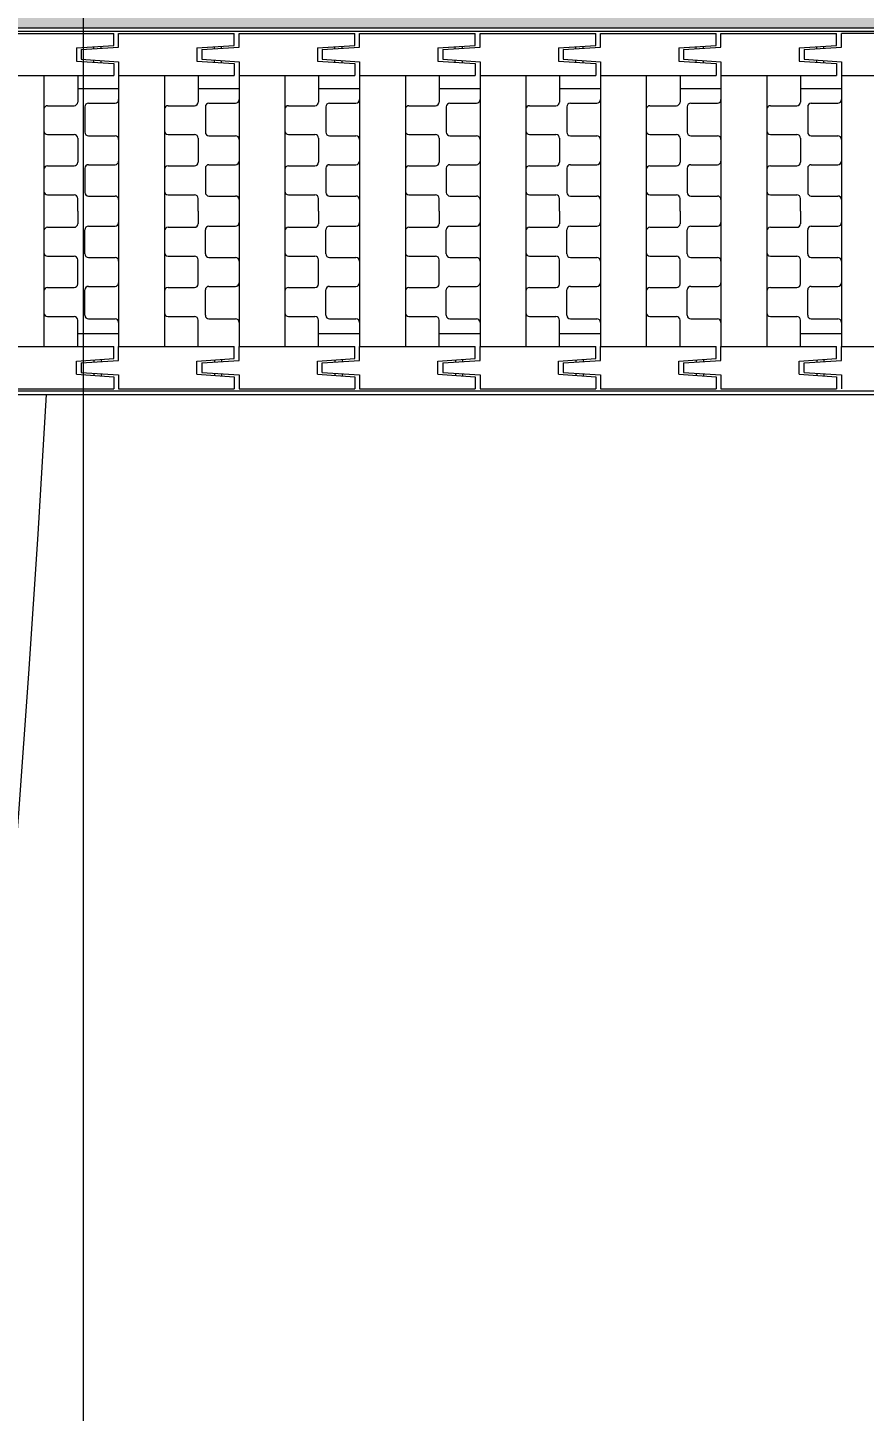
# Model space of a CAD drawing. Header units: millimetres. Extents: x 4003075 to 5615882, y 1445368 to 2591247.
# Drawn here: x 5355545 to 5356001, y 2466413 to 2467168 of the extents above; entities that cross this region are included whole.
import ezdxf

# ---------------------------------------------------------------- set-up
doc = ezdxf.new("R2010")
doc.units = ezdxf.units.MM
doc.layers.add('A_Text', color=3, linetype='Continuous')
doc.layers.add('XR-평면도$0$A-ELEV-PATT', color=9, linetype='Continuous')
doc.layers.add('XR-평면도$0$A-CNTL', color=9, linetype='Continuous', lineweight=15)
doc.layers.add('XR-평면도$0$A-ELEV-LIN3', color=9, linetype='Continuous', lineweight=18)
doc.styles.add('돋움', font='')
doc.styles.get('돋움').set_extended_font_data('DotumChe')

# ---------------------------------------------------------------- blocks, each defined once
blk = doc.blocks.new('XR-평면도$0$무소음트렌치')
at = {"layer": 'XR-평면도$0$A-ELEV-LIN3'}
for p, q in [((-0.002945362532045692, 199.9977202763548), (7799.997054637468, 199.9977202763548)), ((1.967497987207025, 198.0272769266157), (7798.026611287729, 198.0272769266157)), ((153.6916359182796, 196.8778516392631), (216.7458231103956, 196.8778516392631)), ((216.7458231103956, 190.3097071400553), (216.7458231103956, 196.8778516392631)), ((219.3730809100671, 196.8778516392631), (282.427268102183, 196.8778516392631)), ((219.3730809100671, 189.3244854651857), (219.3730809100671, 196.8778516392631)), ((282.427268102183, 190.3097071400553), (282.427268102183, 196.8778516392631)), ((285.0545259018545, 189.3244854651857), (285.0545259018545, 196.8778516392631)), ((285.0545259018545, 196.8778516392631), (348.1087130939704, 196.8778516392631)), ((348.1087130939704, 190.3097071400844), (348.1087130939704, 196.8778516392631)), ((350.7359708936419, 189.3244854652148), (350.7359708936419, 196.8778516392922)), ((350.7359708936419, 196.8778516392922), (413.7901580857579, 196.8778516392922)), ((413.7901580857579, 190.3097071400553), (413.7901580857579, 196.8778516392922)), ((416.4174158854294, 189.3244854651857), (416.4174158854294, 196.8778516392631)), ((416.4174158854294, 196.8778516392631), (479.4716030775453, 196.8778516392631)), ((479.4716030775453, 190.3097071400553), (479.4716030775453, 196.8778516392631)), ((482.0988608772168, 196.8778516392631), (545.1530480693327, 196.8778516392631)), ((482.0988608772168, 189.3244854651857), (482.0988608772168, 196.8778516392631)), ((545.1530480693327, 190.3097071400553), (545.1530480693327, 196.8778516392631)), ((547.7803058690042, 189.3244854651857), (547.7803058690042, 196.8778516392631)), ((547.7803058690042, 196.8778516392631), (610.8344930611202, 196.8778516392631)), ((610.8344930611202, 190.3097071400844), (610.8344930611202, 196.8778516392631)), ((613.4617508607917, 189.3244854652148), (613.4617508607917, 196.8778516392922)), ((676.5159380529076, 196.8778516392631), (613.4617508607917, 196.8778516392922)), ((196.3845751629269, 188.9960782402195), (216.7458231103956, 190.3097071400553)), ((196.3845751629269, 188.9960782402195), (196.3845751629269, 181.7711192911374)), ((199.0118329625984, 188.01085656535), (219.3730809100671, 189.3244854651857)), ((205.8938173741626, 188.4548555596848), (205.8938173741626, 189.6095777377486)), ((209.8347040736699, 188.7091063144617), (209.8347040736699, 189.8638284925546)), ((262.0660201546852, 188.9960782402195), (282.427268102183, 190.3097071400553)), ((262.0660201546852, 188.9960782402195), (262.0660201546852, 181.7711192911374)), ((264.6932779543567, 188.01085656535), (285.0545259018545, 189.3244854651857)), ((271.57526236595, 188.4548555596848), (271.57526236595, 189.6095777377486)), ((275.5161490654573, 188.7091063144617), (275.5161490654573, 189.8638284925546)), ((327.7474651465018, 188.9960782402486), (348.1087130939704, 190.3097071400844)), ((327.7474651465018, 188.9960782402486), (327.7474651465018, 181.7711192911665)), ((330.3747229461733, 188.0108565653791), (350.7359708936419, 189.3244854652148)), ((337.2567073577375, 188.4548555597139), (337.2567073577375, 189.6095777377777)), ((341.1975940572447, 188.7091063145199), (341.1975940572447, 189.8638284925837)), ((393.4289101382892, 188.9960782402195), (413.7901580857579, 190.3097071400553)), ((393.4289101382892, 188.9960782402195), (393.4289101382892, 181.7711192911374)), ((396.0561679379607, 188.01085656535), (416.4174158854294, 189.3244854651857)), ((402.938152349554, 188.4548555596848), (402.938152349554, 189.6095777377486)), ((406.8790390490321, 188.7091063144617), (406.8790390490321, 189.8638284925546)), ((459.1103551300766, 188.9960782402195), (479.4716030775453, 190.3097071400553)), ((459.1103551300766, 188.9960782402195), (459.1103551300766, 181.7711192911374)), ((461.7376129297481, 188.01085656535), (482.0988608772168, 189.3244854651857)), ((468.6195973413123, 188.4548555596848), (468.6195973413123, 189.6095777377486)), ((472.5604840408196, 188.7091063144617), (472.5604840408196, 189.8638284925546)), ((524.791800121835, 188.9960782402195), (545.1530480693327, 190.3097071400553)), ((524.791800121835, 188.9960782402195), (524.791800121835, 181.7711192911374)), ((527.4190579215065, 188.01085656535), (547.7803058690042, 189.3244854651857)), ((534.3010423330998, 188.4548555596848), (534.3010423330998, 189.6095777377486)), ((538.241929032607, 188.7091063144617), (538.241929032607, 189.8638284925546)), ((590.4732451136515, 188.9960782402486), (610.8344930611202, 190.3097071400844)), ((590.4732451136515, 188.9960782402486), (590.4732451136515, 181.7711192911665)), ((593.100502913323, 188.0108565653791), (613.4617508607917, 189.3244854652148)), ((599.9824873248872, 188.4548555597139), (599.9824873248872, 189.6095777377777)), ((603.9233740243944, 188.7091063145199), (603.9233740243944, 189.8638284925837)), ((196.3845751629269, 181.7711192911374), (216.7458231103956, 180.4574903913017)), ((199.0118329625984, 188.01085656535), (199.0118329625984, 182.756340966007)), ((199.0118329625984, 182.756340966007), (219.3730809100671, 181.4427120661712)), ((205.8938173741626, 181.1576197936374), (205.8938173741626, 182.3123419717012)), ((209.8347040736699, 180.9033690388314), (209.8347040736699, 182.0580912169244)), ((219.3730809100671, 181.4427120661712), (219.3730809100671, 173.8893458921229)), ((262.0660201546852, 181.7711192911374), (282.427268102183, 180.4574903913017)), ((264.6932779543567, 188.01085656535), (264.6932779543567, 182.756340966007)), ((264.6932779543567, 182.756340966007), (285.0545259018545, 181.4427120661712)), ((271.57526236595, 181.1576197936374), (271.57526236595, 182.3123419717012)), ((275.5161490654573, 180.9033690388314), (275.5161490654573, 182.0580912169244)), ((285.0545259018545, 181.4427120661712), (285.0545259018545, 173.8893458921229)), ((327.7474651465018, 181.7711192911665), (348.1087130939704, 180.4574903913308)), ((330.3747229461733, 188.0108565653791), (330.3747229461733, 182.7563409660361)), ((330.3747229461733, 182.7563409660361), (350.7359708936419, 181.4427120662003)), ((337.2567073577375, 181.1576197936665), (337.2567073577375, 182.3123419717595)), ((341.1975940572447, 180.9033690388605), (341.1975940572447, 182.0580912169535)), ((350.7359708936419, 181.4427120662003), (350.7359708936419, 173.8893458921521)), ((393.4289101382892, 181.7711192911374), (413.7901580857579, 180.4574903913017)), ((396.0561679379607, 188.01085656535), (396.0561679379607, 182.756340966007)), ((396.0561679379607, 182.756340966007), (416.4174158854294, 181.4427120661712)), ((402.938152349554, 181.1576197936374), (402.938152349554, 182.3123419717012)), ((406.8790390490321, 180.9033690388314), (406.8790390490321, 182.0580912169244)), ((416.4174158854294, 181.4427120661712), (416.4174158854294, 173.8893458921229)), ((459.1103551300766, 181.7711192911374), (479.4716030775453, 180.4574903913017)), ((461.7376129297481, 188.01085656535), (461.7376129297481, 182.756340966007)), ((461.7376129297481, 182.756340966007), (482.0988608772168, 181.4427120661712)), ((468.6195973413123, 181.1576197936374), (468.6195973413123, 182.3123419717012)), ((472.5604840408196, 180.9033690388314), (472.5604840408196, 182.0580912169244)), ((482.0988608772168, 181.4427120661712), (482.0988608772168, 173.8893458921229)), ((524.791800121835, 181.7711192911374), (545.1530480693327, 180.4574903913017)), ((527.4190579215065, 188.01085656535), (527.4190579215065, 182.756340966007)), ((527.4190579215065, 182.756340966007), (547.7803058690042, 181.4427120661712)), ((534.3010423330998, 181.1576197936374), (534.3010423330998, 182.3123419717012)), ((538.241929032607, 180.9033690388314), (538.241929032607, 182.0580912169244)), ((547.7803058690042, 181.4427120661712), (547.7803058690042, 173.8893458921229)), ((590.4732451136515, 181.7711192911665), (610.8344930611202, 180.4574903913308)), ((593.100502913323, 188.0108565653791), (593.100502913323, 182.7563409660361)), ((593.100502913323, 182.7563409660361), (613.4617508607917, 181.4427120662003)), ((599.9824873248872, 181.1576197936665), (599.9824873248872, 182.3123419717595)), ((603.9233740243944, 180.9033690388605), (603.9233740243944, 182.0580912169535)), ((613.4617508607917, 181.4427120662003), (613.4617508607917, 173.8893458921521)), ((153.6916359182796, 173.8893458921229), (216.7458231103956, 173.8893458921229)), ((178.6505850151298, 173.8893458921229), (178.6505850151298, 26.10609466058668)), ((197.0413896128302, 173.8893458921229), (197.0413896128302, 159.4394279939297)), ((216.7458231103956, 180.4574903913017), (216.7458231103956, 173.8893458921229)), ((219.3730809100671, 173.8893458921229), (219.3730809100671, 26.10609466058668)), ((219.3730809100671, 173.8893458921229), (282.427268102183, 173.8893458921229)), ((244.3320300069172, 173.8893458921229), (244.3320300069172, 26.10609466058668)), ((262.7228346046177, 173.8893458921229), (262.7228346046177, 159.4394279939297)), ((282.427268102183, 180.4574903913017), (282.427268102183, 173.8893458921229)), ((285.0545259018545, 173.8893458921229), (285.0545259018545, 26.10609466058668)), ((285.0545259018545, 173.8893458921229), (348.1087130939704, 173.8893458921229)), ((310.0134749987046, 173.8893458921229), (310.0134749987046, 26.10609466058668)), ((328.4042795964051, 173.8893458920647), (328.4042795964051, 159.4394279939006)), ((348.1087130939704, 180.4574903913308), (348.1087130939704, 173.8893458921229)), ((350.7359708936128, 173.8893458921229), (350.7359708936419, 26.10609466058668)), ((350.7359708936419, 173.8893458921229), (413.7901580857579, 173.8893458921229)), ((375.6949199904921, 173.8893458921229), (375.6949199904921, 26.10609466058668)), ((394.0857245881925, 173.8893458921521), (394.0857245881925, 159.4394279939588)), ((413.7901580857579, 180.4574903913017), (413.7901580857579, 173.8893458921229)), ((416.4174158853712, 173.8893458921229), (416.4174158854294, 26.10609466058668)), ((416.4174158854294, 173.8893458921229), (479.4716030775453, 173.8893458921229)), ((441.3763649822795, 173.8893458921229), (441.3763649822795, 26.10609466058668)), ((459.76716957998, 173.8893458921229), (459.76716957998, 159.4394279939297)), ((479.4716030775453, 180.4574903913017), (479.4716030775453, 173.8893458921229)), ((482.0988608772168, 173.8893458921229), (482.0988608772168, 26.10609466058668)), ((482.0988608772168, 173.8893458921229), (545.1530480693327, 173.8893458921229)), ((507.0578099740669, 173.8893458921229), (507.0578099740669, 26.10609466058668)), ((525.4486145717674, 173.8893458921229), (525.4486145717674, 159.4394279939297)), ((545.1530480693327, 180.4574903913017), (545.1530480693327, 173.8893458921229)), ((547.7803058690042, 173.8893458921229), (547.7803058690042, 26.10609466058668)), ((547.7803058690042, 173.8893458921229), (610.8344930611202, 173.8893458921229)), ((572.7392549658543, 173.8893458921229), (572.7392549658543, 26.10609466058668)), ((591.1300595635548, 173.8893458920647), (591.1300595635548, 159.4394279939006)), ((610.8344930611202, 180.4574903913308), (610.8344930611202, 173.8893458921229)), ((613.4617508607625, 173.8893458921229), (613.4617508607917, 26.10609466058668)), ((613.4617508607917, 173.8893458921229), (676.5159380529076, 173.8893458921229)), ((197.0413896128302, 166.8285905554949), (219.3730809100671, 166.8285905554949)), ((262.7228346046177, 166.8285905554949), (285.0545259018545, 166.8285905554949)), ((328.4042795964051, 166.8285905554658), (350.7359708936128, 166.8285905554658)), ((394.0857245881925, 166.828590555524), (416.4174158854294, 166.828590555524)), ((459.76716957998, 166.8285905554949), (482.0988608772168, 166.8285905554949)), ((525.4486145717674, 166.8285905554949), (547.7803058690042, 166.8285905554949)), ((591.1300595635548, 166.8285905554658), (613.4617508607625, 166.8285905554658)), ((202.9527196621057, 158.7826135439973), (217.4026375602989, 158.7826135439973)), ((268.6341646538931, 158.7826135439973), (283.0840825520863, 158.7826135439973)), ((334.3156096456805, 158.7826135439682), (348.7655275438447, 158.7826135439682)), ((399.997054637468, 158.7826135440264), (414.4469725356612, 158.7826135440264)), ((465.6784996292554, 158.7826135439973), (480.1284175274486, 158.7826135439973)), ((531.3599446210428, 158.7826135439973), (545.809862519236, 158.7826135439973)), ((597.0413896128302, 158.7826135439682), (611.4913075109944, 158.7826135439682)), ((180.6210283648688, 157.4689846441615), (195.0709462630912, 157.4689846441615)), ((200.9822763123375, 156.8121701942582), (200.9822763123375, 143.0190667459974)), ((246.3024733566563, 157.4689846441615), (260.7523912548786, 157.4689846441615)), ((266.6637213041249, 156.8121701942582), (266.6637213041249, 143.0190667459974)), ((311.9839183484437, 157.4689846441324), (326.433836246666, 157.4689846441324)), ((332.3451662959415, 156.8121701942291), (332.3451662959415, 143.0190667459392)), ((377.6653633402311, 157.4689846441906), (392.1152812384535, 157.4689846441906)), ((398.0266112877289, 156.8121701942873), (398.0266112877289, 143.0190667459974)), ((443.3468083320186, 157.4689846441615), (457.7967262302409, 157.4689846441615)), ((463.7080562794872, 156.8121701942582), (463.7080562794872, 143.0190667459974)), ((509.028253323806, 157.4689846441615), (523.4781712220283, 157.4689846441615)), ((529.3895012712746, 156.8121701942582), (529.3895012712746, 143.0190667459974)), ((574.7096983155934, 157.4689846441324), (589.1596162138158, 157.4689846441324)), ((595.0709462630912, 156.8121701942291), (595.0709462630912, 143.0190667459392)), ((180.6210283648688, 141.7054378461617), (195.0709462630912, 141.7054378461617)), ((197.0413896128302, 139.7349944963935), (197.0413896128302, 126.598705498036)), ((202.9527196621057, 141.0486233962292), (217.4026375602989, 141.0486233962292)), ((246.3024733566563, 141.7054378461617), (260.7523912548786, 141.7054378461617)), ((262.7228346046177, 139.7349944963935), (262.7228346046177, 126.598705498036)), ((268.6341646538931, 141.0486233962292), (283.0840825520863, 141.0486233962292)), ((311.9839183484437, 141.7054378461035), (326.433836246666, 141.7054378461035)), ((328.4042795964051, 139.7349944963644), (328.4042795964051, 126.5987054979778)), ((334.3156096456805, 141.0486233962001), (348.7655275438447, 141.0486233962001)), ((377.6653633402311, 141.7054378461617), (392.1152812384535, 141.7054378461617)), ((394.0857245881925, 139.7349944963935), (394.0857245881925, 126.598705498036)), ((399.997054637468, 141.0486233962292), (414.4469725356612, 141.0486233962292)), ((443.3468083320186, 141.7054378461617), (457.7967262302409, 141.7054378461617)), ((459.76716957998, 139.7349944963935), (459.76716957998, 126.598705498036)), ((465.6784996292554, 141.0486233962292), (480.1284175274486, 141.0486233962292)), ((509.028253323806, 141.7054378461617), (523.4781712220283, 141.7054378461617)), ((525.4486145717674, 139.7349944963935), (525.4486145717674, 126.598705498036)), ((531.3599446210428, 141.0486233962292), (545.809862519236, 141.0486233962292)), ((574.7096983155934, 141.7054378461035), (589.1596162138158, 141.7054378461035)), ((591.1300595635548, 139.7349944963644), (591.1300595635548, 126.5987054979778)), ((597.0413896128302, 141.0486233962001), (611.4913075109944, 141.0486233962001)), ((180.6210283648688, 124.6282621482678), (195.0709462630912, 124.6282621482678)), ((200.9822763123375, 123.3146332484321), (200.9822763123375, 110.1783442501037)), ((202.9527196621057, 125.2850765982002), (217.4026375602989, 125.2850765982002)), ((246.3024733566563, 124.6282621482678), (260.7523912548786, 124.6282621482678)), ((266.6637213041249, 123.3146332484321), (266.6637213041249, 110.1783442501037)), ((268.6341646538931, 125.2850765982002), (283.0840825520863, 125.2850765982002)), ((311.9839183484437, 124.6282621482387), (326.433836246666, 124.6282621482387)), ((332.3451662959415, 123.314633248403), (332.3451662959415, 110.1783442500455)), ((334.3156096456805, 125.285076598142), (348.7655275438447, 125.285076598142)), ((377.6653633402311, 124.6282621482969), (392.1152812384535, 124.6282621482969)), ((398.0266112877289, 123.3146332484612), (398.0266112877289, 110.1783442501037)), ((399.997054637468, 125.2850765982002), (414.4469725356612, 125.2850765982002)), ((443.3468083320186, 124.6282621482678), (457.7967262302409, 124.6282621482678)), ((463.7080562794872, 123.3146332484321), (463.7080562794872, 110.1783442501037)), ((465.6784996292554, 125.2850765982002), (480.1284175274486, 125.2850765982002)), ((509.028253323806, 124.6282621482678), (523.4781712220283, 124.6282621482678)), ((529.3895012712746, 123.3146332484321), (529.3895012712746, 110.1783442501037)), ((531.3599446210428, 125.2850765982002), (545.809862519236, 125.2850765982002)), ((574.7096983155934, 124.6282621482387), (589.1596162138158, 124.6282621482387)), ((595.0709462630912, 123.314633248403), (595.0709462630912, 110.1783442500455)), ((597.0413896128302, 125.285076598142), (611.4913075109944, 125.285076598142)), ((180.6210283648688, 108.8647153502679), (195.0709462630912, 108.8647153502679)), ((197.0413896128302, 99.99772027635481), (197.0413896128302, 106.8942720004707)), ((202.9527196621057, 108.2079009003355), (217.4026375602989, 108.2079009003355)), ((246.3024733566563, 108.8647153502679), (260.7523912548786, 108.8647153502679)), ((262.7228346046177, 99.99772027635481), (262.7228346046177, 106.8942720004707)), ((268.6341646538931, 108.2079009003355), (283.0840825520863, 108.2079009003355)), ((311.9839183484437, 108.8647153502097), (326.433836246666, 108.8647153502097)), ((328.4042795964051, 99.9977202762966), (328.4042795964051, 106.8942720004416)), ((334.3156096456805, 108.2079009003064), (348.7655275438447, 108.2079009003064)), ((377.6653633402311, 108.8647153502679), (392.1152812384535, 108.8647153502679)), ((394.0857245881925, 99.99772027638392), (394.0857245881925, 106.8942720005289)), ((399.997054637468, 108.2079009003646), (414.4469725356612, 108.2079009003646)), ((443.3468083320186, 108.8647153502679), (457.7967262302409, 108.8647153502679)), ((459.76716957998, 99.99772027635481), (459.76716957998, 106.8942720004707)), ((465.6784996292554, 108.2079009003355), (480.1284175274486, 108.2079009003355)), ((509.028253323806, 108.8647153502679), (523.4781712220283, 108.8647153502679)), ((525.4486145717674, 99.99772027635481), (525.4486145717674, 106.8942720004707)), ((531.3599446210428, 108.2079009003355), (545.809862519236, 108.2079009003355)), ((574.7096983155934, 108.8647153502097), (589.1596162138158, 108.8647153502097)), ((591.1300595635548, 99.9977202762966), (591.1300595635548, 106.8942720004416)), ((597.0413896128302, 108.2079009003064), (611.4913075109944, 108.2079009003064)), ((197.0413896128302, 99.99772027635481), (197.0413896128302, 93.10116855220986)), ((262.7228346046177, 99.99772027635481), (262.7228346046177, 93.10116855220986)), ((328.4042795964051, 99.9977202762966), (328.4042795964051, 93.10116855218075)), ((394.0857245881925, 99.99772027638392), (394.0857245881925, 93.10116855223896)), ((459.76716957998, 99.99772027635481), (459.76716957998, 93.10116855220986)), ((525.4486145717674, 99.99772027635481), (525.4486145717674, 93.10116855220986)), ((591.1300595635548, 99.9977202762966), (591.1300595635548, 93.10116855218075)), ((180.6210283648688, 91.13072520247079), (195.0709462630912, 91.13072520247079)), ((202.9527196621057, 91.78753965237411), (217.4026375602989, 91.78753965237411)), ((246.3024733566563, 91.13072520247079), (260.7523912548786, 91.13072520247079)), ((268.6341646538931, 91.78753965237411), (283.0840825520863, 91.78753965237411)), ((311.9839183484437, 91.13072520241258), (326.433836246666, 91.13072520241258)), ((334.3156096456805, 91.787539652345), (348.7655275438447, 91.787539652345)), ((377.6653633402311, 91.13072520249989), (392.1152812384535, 91.13072520249989)), ((399.997054637468, 91.78753965240321), (414.4469725356612, 91.78753965240321)), ((443.3468083320186, 91.13072520247079), (457.7967262302409, 91.13072520247079)), ((465.6784996292554, 91.78753965237411), (480.1284175274486, 91.78753965237411)), ((509.028253323806, 91.13072520247079), (523.4781712220283, 91.13072520247079)), ((531.3599446210428, 91.78753965237411), (545.809862519236, 91.78753965237411)), ((574.7096983155934, 91.13072520241258), (589.1596162138158, 91.13072520241258)), ((597.0413896128302, 91.787539652345), (611.4913075109944, 91.787539652345)), ((200.9822763123375, 76.68080730427755), (200.9822763123375, 89.81709630263504)), ((266.6637213041249, 76.68080730427755), (266.6637213041249, 89.81709630263504)), ((332.3451662959415, 76.68080730424845), (332.3451662959415, 89.81709630257683)), ((398.0266112877289, 76.68080730430665), (398.0266112877289, 89.81709630266414)), ((463.7080562794872, 76.68080730427755), (463.7080562794872, 89.81709630263504)), ((529.3895012712746, 76.68080730427755), (529.3895012712746, 89.81709630263504)), ((595.0709462630912, 76.68080730424845), (595.0709462630912, 89.81709630257683)), ((180.6210283648688, 75.3671784044418), (195.0709462630912, 75.3671784044418)), ((197.0413896128302, 60.26044605634524), (197.0413896128302, 73.39673505467363)), ((202.9527196621057, 74.71036395450938), (217.4026375602989, 74.71036395450938)), ((246.3024733566563, 75.3671784044418), (260.7523912548786, 75.3671784044418)), ((262.7228346046177, 60.26044605634524), (262.7228346046177, 73.39673505467363)), ((268.6341646538931, 74.71036395450938), (283.0840825520863, 74.71036395450938)), ((311.9839183484437, 75.3671784044127), (326.433836246666, 75.3671784044127)), ((328.4042795964051, 60.26044605628704), (328.4042795964051, 73.39673505464452)), ((334.3156096456805, 74.71036395448027), (348.7655275438447, 74.71036395448027)), ((377.6653633402311, 75.3671784044709), (392.1152812384535, 75.3671784044709)), ((394.0857245881925, 60.26044605634524), (394.0857245881925, 73.39673505470273)), ((399.997054637468, 74.71036395453848), (414.4469725356612, 74.71036395453848)), ((443.3468083320186, 75.3671784044418), (457.7967262302409, 75.3671784044418)), ((459.76716957998, 60.26044605634524), (459.76716957998, 73.39673505467363)), ((465.6784996292554, 74.71036395450938), (480.1284175274486, 74.71036395450938)), ((509.028253323806, 75.3671784044418), (523.4781712220283, 75.3671784044418)), ((525.4486145717674, 60.26044605634524), (525.4486145717674, 73.39673505467363)), ((531.3599446210428, 74.71036395450938), (545.809862519236, 74.71036395450938)), ((574.7096983155934, 75.3671784044127), (589.1596162138158, 75.3671784044127)), ((591.1300595635548, 60.26044605628704), (591.1300595635548, 73.39673505464452)), ((597.0413896128302, 74.71036395448027), (611.4913075109944, 74.71036395448027)), ((180.6210283648688, 58.29000270657707), (195.0709462630912, 58.29000270657707)), ((200.9822763123375, 43.18327035848051), (200.9822763123375, 56.97637380674132)), ((202.9527196621057, 58.9468171565095), (217.4026375602989, 58.9468171565095)), ((246.3024733566563, 58.29000270657707), (260.7523912548786, 58.29000270657707)), ((266.6637213041249, 43.18327035848051), (266.6637213041249, 56.97637380674132)), ((268.6341646538931, 58.9468171565095), (283.0840825520863, 58.9468171565095)), ((311.9839183484437, 58.29000270654797), (326.433836246666, 58.29000270654797)), ((332.3451662959415, 43.18327035845141), (332.3451662959415, 56.97637380671222)), ((334.3156096456805, 58.94681715645129), (348.7655275438447, 58.94681715645129)), ((377.6653633402311, 58.29000270657707), (392.1152812384535, 58.29000270657707)), ((398.0266112877289, 43.18327035848051), (398.0266112877289, 56.97637380674132)), ((399.997054637468, 58.9468171565095), (414.4469725356612, 58.9468171565095)), ((443.3468083320186, 58.29000270657707), (457.7967262302409, 58.29000270657707)), ((463.7080562794872, 43.18327035848051), (463.7080562794872, 56.97637380674132)), ((465.6784996292554, 58.9468171565095), (480.1284175274486, 58.9468171565095)), ((509.028253323806, 58.29000270657707), (523.4781712220283, 58.29000270657707)), ((529.3895012712746, 43.18327035848051), (529.3895012712746, 56.97637380674132)), ((531.3599446210428, 58.9468171565095), (545.809862519236, 58.9468171565095)), ((574.7096983155934, 58.29000270654797), (589.1596162138158, 58.29000270654797)), ((595.0709462630912, 43.18327035845141), (595.0709462630912, 56.97637380671222)), ((597.0413896128302, 58.94681715645129), (611.4913075109944, 58.94681715645129)), ((180.6210283648688, 42.52645590854809), (195.0709462630912, 42.52645590854809)), ((197.0413896128302, 26.10609466058668), (197.0413896128302, 40.55601255877991)), ((202.9527196621057, 41.21282700871234), (217.4026375602989, 41.21282700871234)), ((246.3024733566563, 42.52645590854809), (260.7523912548786, 42.52645590854809)), ((262.7228346046177, 26.10609466058668), (262.7228346046177, 40.55601255877991)), ((268.6341646538931, 41.21282700871234), (283.0840825520863, 41.21282700871234)), ((311.9839183484437, 42.52645590851898), (326.433836246666, 42.52645590851898)), ((328.4042795964051, 26.10609466055757), (328.4042795964051, 40.55601255875081)), ((334.3156096456805, 41.21282700865413), (348.7655275438447, 41.21282700865413)), ((377.6653633402311, 42.52645590854809), (392.1152812384535, 42.52645590854809)), ((394.0857245881925, 26.10609466058668), (394.0857245881925, 40.55601255877991)), ((399.997054637468, 41.21282700871234), (414.4469725356612, 41.21282700871234)), ((443.3468083320186, 42.52645590854809), (457.7967262302409, 42.52645590854809)), ((459.76716957998, 26.10609466058668), (459.76716957998, 40.55601255877991)), ((465.6784996292554, 41.21282700871234), (480.1284175274486, 41.21282700871234)), ((509.028253323806, 42.52645590854809), (523.4781712220283, 42.52645590854809)), ((525.4486145717674, 26.10609466058668), (525.4486145717674, 40.55601255877991)), ((531.3599446210428, 41.21282700871234), (545.809862519236, 41.21282700871234)), ((574.7096983155934, 42.52645590851898), (589.1596162138158, 42.52645590851898)), ((591.1300595635548, 26.10609466055757), (591.1300595635548, 40.55601255875081)), ((597.0413896128302, 41.21282700865413), (611.4913075109944, 41.21282700865413)), ((197.0413896128302, 33.16684999724384), (219.3730809100671, 33.16684999721474)), ((328.4042795964051, 33.16684999718564), (350.7359708936419, 33.16684999718564)), ((394.0857245881925, 33.16684999724384), (416.4174158854294, 33.16684999724384)), ((459.76716957998, 33.16684999724384), (482.0988608772168, 33.16684999721474)), ((591.1300595635548, 33.16684999718564), (613.4617508607917, 33.16684999718564)), ((153.6916359182796, 26.10609466058668), (216.7458231103956, 26.10609466058668)), ((216.7458231103956, 19.53795016140793), (216.7458231103956, 26.10609466058668)), ((219.3730809100671, 26.10609466058668), (282.427268102183, 26.10609466058668)), ((219.3730809100671, 18.5527284865384), (219.3730809100671, 26.10609466058668)), ((282.427268102183, 19.53795016140793), (282.427268102183, 26.10609466058668)), ((285.0545259018545, 18.5527284865384), (285.0545259018545, 26.10609466058668)), ((285.0545259018545, 26.10609466058668), (348.1087130939704, 26.10609466058668)), ((348.1087130939704, 19.53795016137883), (348.1087130939704, 26.10609466058668)), ((350.7359708936419, 26.10609466058668), (413.7901580857579, 26.10609466058668)), ((350.7359708936419, 18.55272848648019), (350.7359708936419, 26.10609466055757)), ((413.7901580857579, 19.53795016140793), (413.7901580857579, 26.10609466058668)), ((416.4174158854294, 18.5527284865384), (416.4174158854294, 26.10609466058668)), ((416.4174158854294, 26.10609466058668), (479.4716030775453, 26.10609466058668)), ((479.4716030775453, 19.53795016140793), (479.4716030775453, 26.10609466058668)), ((482.0988608772168, 26.10609466058668), (545.1530480693327, 26.10609466058668)), ((482.0988608772168, 18.5527284865384), (482.0988608772168, 26.10609466058668)), ((545.1530480693327, 19.53795016140793), (545.1530480693327, 26.10609466058668)), ((547.7803058690042, 18.5527284865384), (547.7803058690042, 26.10609466058668)), ((547.7803058690042, 26.10609466058668), (610.8344930611202, 26.10609466058668)), ((610.8344930611202, 19.53795016137883), (610.8344930611202, 26.10609466058668)), ((613.4617508607917, 26.10609466058668), (676.5159380529076, 26.10609466058668)), ((613.4617508607917, 18.55272848648019), (613.4617508607917, 26.10609466055757)), ((196.3845751629269, 18.22432126157219), (216.7458231103956, 19.53795016140793)), ((196.3845751629269, 10.99936231249012), (196.3845751629269, 18.22432126157219)), ((199.0118329625984, 17.23909958670265), (219.3730809100671, 18.5527284865384)), ((199.0118329625984, 17.23909958670265), (199.0118329625984, 11.98458398735966)), ((205.922951999295, 18.83970041232533), (205.922951999295, 17.6849782342324)), ((209.8638386987732, 19.0939511671022), (209.8638386987732, 17.93922898903838)), ((262.0660201546852, 18.22432126157219), (282.427268102183, 19.53795016140793)), ((262.0660201546852, 10.99936231249012), (262.0660201546852, 18.22432126157219)), ((264.6932779543567, 17.23909958670265), (285.0545259018545, 18.5527284865384)), ((264.6932779543567, 17.23909958670265), (264.6932779543567, 11.98458398735966)), ((271.6043969910825, 18.83970041232533), (271.6043969910825, 17.6849782342324)), ((275.5452836905606, 19.0939511671022), (275.5452836905606, 17.93922898903838)), ((327.7474651465018, 18.22432126154308), (348.1087130939704, 19.53795016137883)), ((327.7474651465018, 10.99936231243191), (327.7474651465018, 18.22432126154308)), ((330.3747229461733, 17.23909958664444), (350.7359708936419, 18.55272848648019)), ((330.3747229461733, 11.98458398730145), (330.3747229461733, 17.23909958664444)), ((337.2567073577375, 18.83782075901399), (337.2567073577375, 17.68309858095017)), ((341.1975940572447, 19.09207151381997), (341.1975940572447, 17.93734933575615)), ((393.4289101382892, 18.22432126157219), (413.7901580857579, 19.53795016140793)), ((393.4289101382892, 10.99936231249012), (393.4289101382892, 18.22432126157219)), ((396.0561679379607, 17.23909958670265), (416.4174158854294, 18.5527284865384)), ((396.0561679379607, 17.23909958670265), (396.0561679379607, 11.98458398735966)), ((402.9672869746573, 18.83970041232533), (402.9672869746573, 17.6849782342324)), ((406.9081736741646, 19.0939511671022), (406.9081736741646, 17.93922898903838)), ((459.1103551300766, 18.22432126157219), (479.4716030775453, 19.53795016140793)), ((459.1103551300766, 10.99936231249012), (459.1103551300766, 18.22432126157219)), ((461.7376129297481, 17.23909958670265), (482.0988608772168, 18.5527284865384)), ((461.7376129297481, 17.23909958670265), (461.7376129297481, 11.98458398735966)), ((468.6487319664448, 18.83970041232533), (468.6487319664448, 17.6849782342324)), ((472.5896186659229, 19.0939511671022), (472.5896186659229, 17.93922898903838)), ((524.791800121835, 18.22432126157219), (545.1530480693327, 19.53795016140793)), ((524.791800121835, 10.99936231249012), (524.791800121835, 18.22432126157219)), ((527.4190579215065, 17.23909958670265), (547.7803058690042, 18.5527284865384)), ((527.4190579215065, 17.23909958670265), (527.4190579215065, 11.98458398735966)), ((534.3301769582322, 18.83970041232533), (534.3301769582322, 17.6849782342324)), ((538.2710636577103, 19.0939511671022), (538.2710636577103, 17.93922898903838)), ((590.4732451136515, 18.22432126154308), (610.8344930611202, 19.53795016137883)), ((590.4732451136515, 10.99936231243191), (590.4732451136515, 18.22432126154308)), ((593.100502913323, 17.23909958664444), (613.4617508607917, 18.55272848648019)), ((593.100502913323, 11.98458398730145), (593.100502913323, 17.23909958664444)), ((599.9824873248872, 18.83782075901399), (599.9824873248872, 17.68309858095017)), ((603.9233740243944, 19.09207151381997), (603.9233740243944, 17.93734933575615)), ((196.3845751629269, 10.99936231249012), (216.7458231103956, 9.685733412654372)), ((199.0118329625984, 11.98458398735966), (219.3730809100671, 10.67095508752391)), ((205.922951999295, 11.53870533985901), (205.922951999295, 10.38398316176608)), ((209.8638386987732, 11.28445458505303), (209.8638386987732, 10.129732406931)), ((216.7458231103956, 9.685733412654372), (216.7458231103956, 3.117588913475629)), ((219.3730809100671, 10.67095508752391), (219.3730809100671, 3.117588913475629)), ((262.0660201546852, 10.99936231249012), (282.427268102183, 9.685733412654372)), ((264.6932779543567, 11.98458398735966), (285.0545259018545, 10.67095508752391)), ((271.6043969910825, 11.53870533985901), (271.6043969910825, 10.38398316176608)), ((275.5452836905606, 11.28445458505303), (275.5452836905606, 10.129732406931)), ((282.427268102183, 9.685733412654372), (282.427268102183, 3.117588913475629)), ((285.0545259018545, 10.67095508752391), (285.0545259018545, 3.117588913475629)), ((327.7474651465018, 10.99936231243191), (348.1087130939704, 9.685733412596164)), ((330.3747229461733, 11.98458398730145), (350.7359708936419, 10.6709550874948)), ((337.2567073577375, 11.54058499302482), (337.2567073577375, 10.385862814961)), ((341.1975940572447, 11.28633423821884), (341.1975940572447, 10.13161206015502)), ((348.1087130939704, 9.685733412596164), (348.1087130939704, 3.117588913475629)), ((350.7359708936419, 10.6709550874948), (350.7359708936419, 3.117588913417421)), ((393.4289101382892, 10.99936231249012), (413.7901580857579, 9.685733412654372)), ((396.0561679379607, 11.98458398735966), (416.4174158854294, 10.67095508752391)), ((402.9672869746573, 11.53870533985901), (402.9672869746573, 10.38398316176608)), ((406.9081736741646, 11.28445458505303), (406.9081736741646, 10.1297324069601)), ((413.7901580857579, 9.685733412654372), (413.7901580857579, 3.117588913475629)), ((416.4174158854294, 10.67095508752391), (416.4174158854294, 3.117588913475629)), ((459.1103551300766, 10.99936231249012), (479.4716030775453, 9.685733412654372)), ((461.7376129297481, 11.98458398735966), (482.0988608772168, 10.67095508752391)), ((468.6487319664448, 11.53870533985901), (468.6487319664448, 10.38398316176608)), ((472.5896186659229, 11.28445458505303), (472.5896186659229, 10.129732406931)), ((479.4716030775453, 9.685733412654372), (479.4716030775453, 3.117588913475629)), ((482.0988608772168, 10.67095508752391), (482.0988608772168, 3.117588913475629)), ((524.791800121835, 10.99936231249012), (545.1530480693327, 9.685733412654372)), ((527.4190579215065, 11.98458398735966), (547.7803058690042, 10.67095508752391)), ((534.3301769582322, 11.53870533985901), (534.3301769582322, 10.38398316176608)), ((538.2710636577103, 11.28445458505303), (538.2710636577103, 10.129732406931)), ((545.1530480693327, 9.685733412654372), (545.1530480693327, 3.117588913475629)), ((547.7803058690042, 10.67095508752391), (547.7803058690042, 3.117588913475629)), ((590.4732451136515, 10.99936231243191), (610.8344930611202, 9.685733412596164)), ((593.100502913323, 11.98458398730145), (613.4617508607917, 10.6709550874948)), ((599.9824873248872, 11.54058499302482), (599.9824873248872, 10.385862814961)), ((603.9233740243944, 11.28633423821884), (603.9233740243944, 10.13161206015502)), ((610.8344930611202, 9.685733412596164), (610.8344930611202, 3.117588913475629)), ((613.4617508607917, 10.6709550874948), (613.4617508607917, 3.117588913417421)), ((1.967497987207025, 1.968163626122987), (7798.026611287729, 1.968163626122987)), ((153.6916359182796, 3.117588913475629), (216.7458231103956, 3.117588913475629)), ((219.3730809100671, 3.117588913475629), (282.427268102183, 3.117588913475629)), ((285.0545259018545, 3.117588913475629), (348.1087130939704, 3.117588913475629)), ((350.7359708936419, 3.117588913417421), (413.7901580857579, 3.117588913417421)), ((416.4174158854294, 3.117588913475629), (479.4716030775453, 3.117588913475629)), ((482.0988608772168, 3.117588913475629), (545.1530480693327, 3.117588913475629)), ((547.7803058690042, 3.117588913475629), (610.8344930611202, 3.117588913475629)), ((-0.002945362532045692, -0.002279723645187914), (7799.997054637468, -0.002279723645187914))]:
    blk.add_line(p, q, dxfattribs=at)
for centre, start, end in [((195.0709462630912, 159.4394279939297), 270, 0), ((202.9527196621057, 156.8121701942582), 90, 180), ((217.4026375602989, 160.7530568937655), 270, 0), ((260.7523912548786, 159.4394279939297), 270, 0), ((268.6341646538931, 156.8121701942582), 90, 180), ((283.0840825520863, 160.7530568937655), 270, 0), ((326.433836246666, 159.4394279939006), 270, 0), ((334.3156096456805, 156.8121701942291), 90, 180), ((348.7655275438447, 160.7530568937364), 270, 0), ((392.1152812384535, 159.4394279939588), 270, 0), ((399.997054637468, 156.8121701942873), 90, 180), ((414.4469725356612, 160.7530568937946), 270, 0), ((457.7967262302409, 159.4394279939297), 270, 0), ((465.6784996292554, 156.8121701942582), 90, 180), ((480.1284175274486, 160.7530568937655), 270, 0), ((523.4781712220283, 159.4394279939297), 270, 0), ((531.3599446210428, 156.8121701942582), 90, 180), ((545.809862519236, 160.7530568937655), 270, 0), ((589.1596162138158, 159.4394279939006), 270, 0), ((597.0413896128302, 156.8121701942291), 90, 180), ((611.4913075109944, 160.7530568937364), 270, 0), ((180.6210283648688, 155.4985412944225), 90, 180), ((246.3024733566563, 155.4985412944225), 90, 180), ((311.9839183484437, 155.4985412943934), 90, 180), ((377.6653633402311, 155.4985412944516), 90, 180), ((443.3468083320186, 155.4985412944225), 90, 180), ((509.028253323806, 155.4985412944225), 90, 180), ((574.7096983155934, 155.4985412943934), 90, 180), ((180.6210283648688, 143.6758811959007), 180, 270), ((246.3024733566563, 143.6758811959007), 180, 270), ((311.9839183484437, 143.6758811958716), 180, 270), ((377.6653633402311, 143.6758811959007), 180, 270), ((443.3468083320186, 143.6758811959007), 180, 270), ((509.028253323806, 143.6758811959007), 180, 270), ((574.7096983155934, 143.6758811958716), 180, 270), ((195.0709462630912, 139.7349944963935), 0, 90), ((202.9527196621057, 143.0190667459974), 180, 270), ((217.4026375602989, 139.0781800464902), 0, 90), ((260.7523912548786, 139.7349944963935), 0, 90), ((268.6341646538931, 143.0190667459974), 180, 270), ((283.0840825520863, 139.0781800464902), 0, 90), ((326.433836246666, 139.7349944963644), 0, 90), ((334.3156096456805, 143.0190667459392), 180, 270), ((348.7655275438447, 139.078180046432), 0, 90), ((392.1152812384535, 139.7349944963935), 0, 90), ((399.997054637468, 143.0190667459974), 180, 270), ((414.4469725356612, 139.0781800464902), 0, 90), ((457.7967262302409, 139.7349944963935), 0, 90), ((465.6784996292554, 143.0190667459974), 180, 270), ((480.1284175274486, 139.0781800464902), 0, 90), ((523.4781712220283, 139.7349944963935), 0, 90), ((531.3599446210428, 143.0190667459974), 180, 270), ((545.809862519236, 139.0781800464902), 0, 90), ((589.1596162138158, 139.7349944963644), 0, 90), ((597.0413896128302, 143.0190667459392), 180, 270), ((611.4913075109944, 139.078180046432), 0, 90), ((180.6210283648688, 122.6578187985288), 90, 180), ((195.0709462630912, 126.598705498036), 270, 0), ((202.9527196621057, 123.3146332484321), 90, 180), ((217.4026375602989, 127.2555199479393), 270, 0), ((246.3024733566563, 122.6578187985288), 90, 180), ((260.7523912548786, 126.598705498036), 270, 0), ((268.6341646538931, 123.3146332484321), 90, 180), ((283.0840825520863, 127.2555199479393), 270, 0), ((311.9839183484437, 122.6578187984996), 90, 180), ((326.433836246666, 126.5987054979778), 270, 0), ((334.3156096456805, 123.314633248403), 90, 180), ((348.7655275438447, 127.2555199479102), 270, 0), ((377.6653633402311, 122.6578187985579), 90, 180), ((392.1152812384535, 126.598705498036), 270, 0), ((399.997054637468, 123.3146332484612), 90, 180), ((414.4469725356612, 127.2555199479684), 270, 0), ((443.3468083320186, 122.6578187985288), 90, 180), ((457.7967262302409, 126.598705498036), 270, 0), ((465.6784996292554, 123.3146332484321), 90, 180), ((480.1284175274486, 127.2555199479393), 270, 0), ((509.028253323806, 122.6578187985288), 90, 180), ((523.4781712220283, 126.598705498036), 270, 0), ((531.3599446210428, 123.3146332484321), 90, 180), ((545.809862519236, 127.2555199479393), 270, 0), ((574.7096983155934, 122.6578187984996), 90, 180), ((589.1596162138158, 126.5987054979778), 270, 0), ((597.0413896128302, 123.314633248403), 90, 180), ((611.4913075109944, 127.2555199479102), 270, 0), ((180.6210283648688, 110.835158700007), 180, 270), ((195.0709462630912, 106.8942720004707), 0, 90), ((202.9527196621057, 110.1783442501037), 180, 270), ((217.4026375602989, 106.2374575505673), 0, 90), ((246.3024733566563, 110.835158700007), 180, 270), ((260.7523912548786, 106.8942720004707), 0, 90), ((268.6341646538931, 110.1783442501037), 180, 270), ((283.0840825520863, 106.2374575505673), 0, 90), ((311.9839183484437, 110.8351586999779), 180, 270), ((326.433836246666, 106.8942720004416), 0, 90), ((334.3156096456805, 110.1783442500455), 180, 270), ((348.7655275438447, 106.2374575505382), 0, 90), ((377.6653633402311, 110.8351587000361), 180, 270), ((392.1152812384535, 106.8942720005289), 0, 90), ((399.997054637468, 110.1783442501037), 180, 270), ((414.4469725356612, 106.2374575505964), 0, 90), ((443.3468083320186, 110.835158700007), 180, 270), ((457.7967262302409, 106.8942720004707), 0, 90), ((465.6784996292554, 110.1783442501037), 180, 270), ((480.1284175274486, 106.2374575505673), 0, 90), ((509.028253323806, 110.835158700007), 180, 270), ((523.4781712220283, 106.8942720004707), 0, 90), ((531.3599446210428, 110.1783442501037), 180, 270), ((545.809862519236, 106.2374575505673), 0, 90), ((574.7096983155934, 110.8351586999779), 180, 270), ((589.1596162138158, 106.8942720004416), 0, 90), ((597.0413896128302, 110.1783442500455), 180, 270), ((611.4913075109944, 106.2374575505382), 0, 90), ((180.6210283648688, 89.16028185270261), 90, 180), ((195.0709462630912, 93.10116855220986), 270, 0), ((202.9527196621057, 89.81709630263504), 90, 180), ((217.4026375602989, 93.75798300214228), 270, 0), ((246.3024733566563, 89.16028185270261), 90, 180), ((260.7523912548786, 93.10116855220986), 270, 0), ((268.6341646538931, 89.81709630263504), 90, 180), ((283.0840825520863, 93.75798300214228), 270, 0), ((311.9839183484437, 89.1602818526735), 90, 180), ((326.433836246666, 93.10116855218075), 270, 0), ((334.3156096456805, 89.81709630257683), 90, 180), ((348.7655275438447, 93.75798300208407), 270, 0), ((377.6653633402311, 89.16028185276082), 90, 180), ((392.1152812384535, 93.10116855223896), 270, 0), ((399.997054637468, 89.81709630266414), 90, 180), ((414.4469725356612, 93.75798300217139), 270, 0), ((443.3468083320186, 89.16028185270261), 90, 180), ((457.7967262302409, 93.10116855220986), 270, 0), ((465.6784996292554, 89.81709630263504), 90, 180), ((480.1284175274486, 93.75798300214228), 270, 0), ((509.028253323806, 89.16028185270261), 90, 180), ((523.4781712220283, 93.10116855220986), 270, 0), ((531.3599446210428, 89.81709630263504), 90, 180), ((545.809862519236, 93.75798300214228), 270, 0), ((574.7096983155934, 89.1602818526735), 90, 180), ((589.1596162138158, 93.10116855218075), 270, 0), ((597.0413896128302, 89.81709630257683), 90, 180), ((611.4913075109944, 93.75798300208407), 270, 0), ((180.6210283648688, 77.33762175418087), 180, 270), ((202.9527196621057, 76.68080730427755), 180, 270), ((246.3024733566563, 77.33762175418087), 180, 270), ((268.6341646538931, 76.68080730427755), 180, 270), ((311.9839183484437, 77.33762175415177), 180, 270), ((334.3156096456805, 76.68080730424845), 180, 270), ((377.6653633402311, 77.33762175420998), 180, 270), ((399.997054637468, 76.68080730430665), 180, 270), ((443.3468083320186, 77.33762175418087), 180, 270), ((465.6784996292554, 76.68080730427755), 180, 270), ((509.028253323806, 77.33762175418087), 180, 270), ((531.3599446210428, 76.68080730427755), 180, 270), ((574.7096983155934, 77.33762175415177), 180, 270), ((597.0413896128302, 76.68080730424845), 180, 270), ((195.0709462630912, 73.39673505467363), 0, 90), ((217.4026375602989, 72.7399206047703), 0, 90), ((260.7523912548786, 73.39673505467363), 0, 90), ((283.0840825520863, 72.7399206047703), 0, 90), ((326.433836246666, 73.39673505464452), 0, 90), ((348.7655275438447, 72.7399206047412), 0, 90), ((392.1152812384535, 73.39673505470273), 0, 90), ((414.4469725356612, 72.73992060479941), 0, 90), ((457.7967262302409, 73.39673505467363), 0, 90), ((480.1284175274486, 72.7399206047703), 0, 90), ((523.4781712220283, 73.39673505467363), 0, 90), ((545.809862519236, 72.7399206047703), 0, 90), ((589.1596162138158, 73.39673505464452), 0, 90), ((611.4913075109944, 72.7399206047412), 0, 90), ((217.4026375602989, 60.91726050624857), 270, 0), ((283.0840825520863, 60.91726050624857), 270, 0), ((348.7655275438447, 60.91726050621946), 270, 0), ((414.4469725356612, 60.91726050624857), 270, 0), ((480.1284175274486, 60.91726050624857), 270, 0), ((545.809862519236, 60.91726050624857), 270, 0), ((611.4913075109944, 60.91726050621946), 270, 0), ((180.6210283648688, 56.319559356838), 90, 180), ((195.0709462630912, 60.26044605634524), 270, 0), ((202.9527196621057, 56.97637380674132), 90, 180), ((246.3024733566563, 56.319559356838), 90, 180), ((260.7523912548786, 60.26044605634524), 270, 0), ((268.6341646538931, 56.97637380674132), 90, 180), ((311.9839183484437, 56.31955935677979), 90, 180), ((326.433836246666, 60.26044605628704), 270, 0), ((334.3156096456805, 56.97637380671222), 90, 180), ((377.6653633402311, 56.319559356838), 90, 180), ((392.1152812384535, 60.26044605634524), 270, 0), ((399.997054637468, 56.97637380674132), 90, 180), ((443.3468083320186, 56.319559356838), 90, 180), ((457.7967262302409, 60.26044605634524), 270, 0), ((465.6784996292554, 56.97637380674132), 90, 180), ((509.028253323806, 56.319559356838), 90, 180), ((523.4781712220283, 60.26044605634524), 270, 0), ((531.3599446210428, 56.97637380674132), 90, 180), ((574.7096983155934, 56.31955935677979), 90, 180), ((589.1596162138158, 60.26044605628704), 270, 0), ((597.0413896128302, 56.97637380671222), 90, 180), ((180.6210283648688, 44.49689925831626), 180, 270), ((195.0709462630912, 40.55601255877991), 0, 90), ((202.9527196621057, 43.18327035848051), 180, 270), ((217.4026375602989, 39.24238365894416), 0, 90), ((246.3024733566563, 44.49689925831626), 180, 270), ((260.7523912548786, 40.55601255877991), 0, 90), ((268.6341646538931, 43.18327035848051), 180, 270), ((283.0840825520863, 39.24238365894416), 0, 90), ((311.9839183484437, 44.49689925828716), 180, 270), ((326.433836246666, 40.55601255875081), 0, 90), ((334.3156096456805, 43.18327035845141), 180, 270), ((348.7655275438447, 39.24238365891506), 0, 90), ((377.6653633402311, 44.49689925831626), 180, 270), ((392.1152812384535, 40.55601255880902), 0, 90), ((399.997054637468, 43.18327035848051), 180, 270), ((414.4469725356612, 39.24238365897327), 0, 90), ((443.3468083320186, 44.49689925831626), 180, 270), ((457.7967262302409, 40.55601255877991), 0, 90), ((465.6784996292554, 43.18327035848051), 180, 270), ((480.1284175274486, 39.24238365894416), 0, 90), ((509.028253323806, 44.49689925831626), 180, 270), ((523.4781712220283, 40.55601255877991), 0, 90), ((531.3599446210428, 43.18327035848051), 180, 270), ((545.809862519236, 39.24238365894416), 0, 90), ((574.7096983155934, 44.49689925828716), 180, 270), ((589.1596162138158, 40.55601255875081), 0, 90), ((597.0413896128302, 43.18327035845141), 180, 270), ((611.4913075109944, 39.24238365891506), 0, 90)]:
    blk.add_arc(centre, 1.970443349753613, start, end, dxfattribs=at)
blk = doc.blocks.new('XR-평면도$0$RAMP_내려감(기준층) (220802)')
at = {"layer": 'XR-평면도$0$A-ELEV-PATT'}
h = blk.add_hatch(dxfattribs=at)
h.set_pattern_fill('HEX', color=256, scale=100, angle=134.9999999999999)
h.set_pattern_definition([(134.9999999999999, (-1188188.161247686, -722710.9012703726), (-388.8564037507936, -388.856403750793), [317.5, -635]), (255, (-1188188.161247686, -722710.9012703726), (531.187725947842, -142.3313221970491), [317.5, -635]), (194.9999999999999, (-1188412.667650713, -722486.3948673459), (142.3313221970485, -531.1877259478422), [317.5, -635])])
edge = h.paths.add_edge_path()
edge.add_arc((3.37604433298111e-09, -15000), 12100.00000000341, 540, 542.368268504138)
edge.add_line((-12089.66500776587, -15500), (-19900, -15500))
edge.add_line((-19900, -15500.00000000023), (-19900, 15000))
edge.add_arc((0, 15000), 19900.00000000001, 0, 180, ccw=False)
edge.add_line((19900, 15000), (19900, -15500))
edge.add_line((19900, -15500.00000000023), (12089.66500776587, -15500.00000000023))
edge.add_arc((-2.328306436538696e-09, -15000), 12100.00000000236, 717.6317314958616, 719.9999999999998)
edge.add_line((12100, -15000), (12100, 15000))
edge.add_arc((0, 15000), 12100, 360, 540)
edge.add_line((-12100, 15000), (-12100, -15000))
at = {"layer": 'XR-평면도$0$A-CNTL', "ltscale": 300}
blk.add_lwpolyline([(-20700, 15000), (-20700, -15000, 0.4142135623730951), (0, -35700, 0.4142135623730951), (20700, -15000), (20700, 15000, 0.4142135623730951), (0, 35700, 0.4142135623730951)], format="xyb", close=True, dxfattribs=at)
at = {"layer": 'XR-평면도$0$A-ELEV-LIN3'}
blk.add_lwpolyline([(-19700, -15700.00000000023), (-12280.065146407, -15700, 0.3976324814324034), (0, -27300, 0.397632481432401), (12280.06514640711, -15700), (19700, -15700.00000000023), (19700, -34700), (-19700, -34700)], format="xyb", close=True, dxfattribs=at)
blk.add_blockref('XR-평면도$0$무소음트렌치', (12100.00294536253, -15699.99772027694), dxfattribs=at)
blk = doc.blocks.new('XR-평면도$0$중심선(210216)')
at = {"layer": 'XR-평면도$0$A-CNTL', "ltscale": 300}
blk.add_lwpolyline([(33000, 206000), (33000, -10000)], dxfattribs=at)

msp = doc.modelspace()

# ---------------------------------------------------------------- block references
msp.add_blockref('XR-평면도$0$RAMP_내려감(기준층) (220802)', (5343275.039183877, 2482667.564390804))
at = {"layer": 'XR-평면도$0$A-CNTL'}
msp.add_blockref('XR-평면도$0$중심선(210216)', (5322575.039183877, 2339367.564390804), dxfattribs=at)

# ---------------------------------------------------------------- texts
at = {"layer": 'A_Text', "color": 3, "insert": (5345840.256815411, 2466895.448540958), "char_height": 1500, "attachment_point": 1, "style": '돋움'}
msp.add_mtext_dynamic_manual_height_columns('#8\\P면    적 : 726M2\\P측정횟수 : 6회\\P측정길이 : 20.1M', width=21611.50279944018, gutter_width=7500, heights=[10868.51134935746], dxfattribs=at)

doc.saveas('drawing.dxf')
